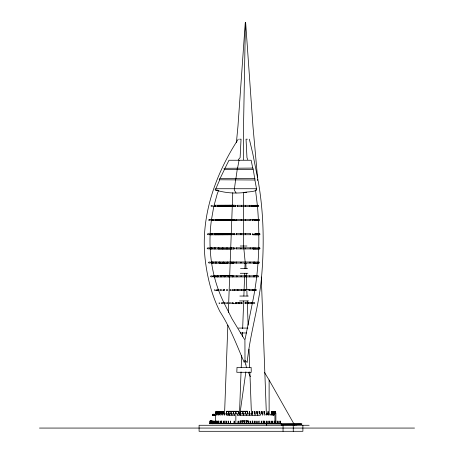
<?xml version="1.0" encoding="UTF-8"?>
<svg xmlns="http://www.w3.org/2000/svg" width="454" height="454" viewBox="0 0 454 454"><rect width="100%" height="100%" fill="white"/><g stroke="black" fill="none" stroke-linecap="round" stroke-linejoin="round"><path stroke-width="0.68" d="M245.308 290.14C245.291 291.479 245.291 288.551 245.308 290.015M243.492 415.217L243.492 414.258M244.258 423.503L244.201 420.954M254.768 303.227L254.751 303.005A2.673 0.67 -90 0 0 254.683 302.869M244.207 421.096L242.169 420.989M245.637 220.417L245.642 219.498M254.399 302.608L245.086 302.608L245.058 303.102L245.086 303.675L254.399 303.675M245.41 22.7L243.543 125.9L243.543 159.774M248.281 420.898L240.126 420.875M245.325 276.265L245.347 275.828L245.33 276.668M245.268 289.919L245.279 289.538M245.591 234.06L245.608 233.662L245.591 234.502M245.654 205.458L245.648 206.366M252.328 423.503L252.288 420.954M224.537 414.423L227.851 325.178M228.328 312.431L229.645 277.014M229.696 275.601L232.777 192.729M239.468 414.423L241.046 371.9M241.205 367.649L241.653 355.601M242.368 336.465L242.521 332.214M242.657 328.668L243.684 301.03M243.866 296.07L244.712 273.387M244.893 268.428L245.081 263.468M245.535 248.094L245.557 248.906L245.529 248.554M241.034 262.633L240.909 263.082L240.983 262.157M245.461 262.157L245.478 263.082L245.449 262.633M259.739 421.023L259.881 423.503M248.111 303.045L248.219 302.608L248.156 303.544M236.386 142.709L237.992 125.9L245.262 22.7L245.659 22.7L252.923 125.9L257.588 177.855M220.984 411.381L221.183 413.895L221.126 411.381M236.653 262.633L236.642 262.724A2.923 0.545 -90 0 1 236.12 262.724L236.12 262.406A2.673 0.494 -90 0 1 236.54 262.162M213.982 420.898L213.97 423.503M237.556 205.895L237.538 205.991A2.94 0.573 -90 0 1 237.102 206.212L236.994 205.673A2.679 0.522 -90 0 1 237.436 205.424M212.273 423.764C211.241 419.876 213.142 420.046 212.449 423.764M210.855 423.503L211.076 420.954M210.503 423.503L210.247 420.858L210.134 423.503M249.456 276.265L249.462 276.225A2.673 0.323 -90 0 1 249.802 276.225L249.802 276.537A2.923 0.352 -90 0 1 249.496 276.662M245.875 371.837L239.899 414.088L239.553 414.088M211.326 220.718C207.654 248.576 211.439 277.746 224.077 303M211.53 219.361L213.783 206.479M234.468 188.733L235.762 178.541M235.91 178.541L237.249 169.365A1.05 0.301 -90 0 1 237.249 168.303L237.351 168.082M240.926 248.554L240.785 248.888L240.909 248.094M233.6 205.878L233.572 205.974A2.928 0.834 -90 0 1 232.777 205.968L232.777 205.656A2.679 0.76 -90 0 1 233.424 205.407M232.357 262.633L232.334 262.724A2.923 0.834 -90 0 1 231.54 262.724L231.54 262.406A2.673 0.76 -90 0 1 232.187 262.162M251.096 303.045L251.102 303.005A2.673 0.431 -90 0 1 251.556 303.005L251.556 303.323A2.923 0.471 -90 0 1 251.193 303.544M237.584 168.082L239.065 160.251M252.39 302.971C259.138 271.333 260.142 238.651 257.492 206.479M252.259 303.641L245.052 339.467M229.747 205.895L229.713 205.991A2.928 1.09 -90 0 1 228.674 205.985L228.674 205.673A2.679 0.993 -90 0 1 229.52 205.424M241.153 276.668L241.057 275.828L241.182 276.265M228.192 262.633L228.158 262.724A2.923 1.112 -90 0 1 227.096 262.724L227.091 262.406A2.673 1.016 -90 0 1 227.959 262.162M240.989 234.502L240.887 233.662L241.012 234.06M241.59 290.361L241.488 289.521L241.613 289.919M253.542 276.265L253.553 276.225A2.673 0.59 -90 0 1 254.172 276.225L254.183 276.497A2.923 0.647 -90 0 1 253.61 276.662M214.157 205.123L217.33 193.574L218.641 190.362M249.785 205.475L249.831 206.383M224.197 262.633L224.157 262.724A2.923 1.385 -90 0 1 222.835 262.724L222.835 262.406A2.673 1.266 -90 0 1 223.907 262.162M224.401 290.356A2.894 1.612 -90 0 1 224.089 290.532L223.765 290.588A2.917 1.629 -90 0 1 222.988 290.237L222.982 289.919A2.679 1.487 -90 0 1 224.094 289.59L224.548 289.919M215.508 188.733L215.253 188.926A0.84 0.63 -90 0 0 215.253 189.868C225.173 193.149 236.052 193.733 246.426 192.275L243.27 192.678C245.784 191.452 257.015 192.558 256.68 188.756M248.27 421.113L246.238 420.989M220.411 262.633L220.366 262.724A2.923 1.64 -90 0 1 218.8 262.724L218.8 262.406A2.673 1.498 -90 0 1 220.071 262.162M240.558 415.217L240.558 414.258M234.309 188.733L234.27 190.039L236.08 193.012M246.426 414.258L246.426 415.217M241.188 220.417L241.136 219.498M231.835 290.066L232.408 289.448L232.987 290.066M254.206 290.066L254.785 289.448L255.369 290.066M216.881 262.633L216.83 262.724A2.923 1.878 -90 0 1 215.037 262.724L215.031 262.406A2.673 1.714 -90 0 1 216.496 262.162M253.678 276.321L254.274 275.703L256.919 275.703M234.105 262.577L233.504 263.195L211.201 263.195M234.639 248.406L234.026 249.03L209.793 249.03M210.196 420.954L209.941 423.503M233.685 234.224L234.304 233.606L234.928 234.224M252.118 234.224L252.736 233.606L253.36 234.224M235.984 205.872L235.354 206.491L213.698 206.491M219.657 179.994L215.866 188.733L256.504 188.733L254.898 179.994L219.361 179.784A0.982 0.721 -90 0 1 219.361 178.757L219.611 178.541M213.641 262.633L213.584 262.724A2.923 2.094 -90 0 1 211.581 262.724L211.575 262.406A2.673 1.912 -90 0 1 213.21 262.162M210.724 262.633L210.656 262.724A2.923 2.293 -90 0 1 208.471 262.724L208.465 262.406A2.673 2.094 -90 0 1 210.247 262.162M224.412 169.586L220.065 178.541L254.728 178.541L252.997 168.082L224.168 168.303A1.05 0.738 -90 0 0 224.168 169.365L252.997 169.586M225.082 168.082L229.009 160.251L251.158 160.251L252.725 168.082M238.254 139.185C215.026 174.847 200.118 217.284 205.276 260.278C207.433 278.064 211.853 295.605 219.963 311.654C230.246 327.482 236.761 345.25 244.246 362.474L245.001 360.368L244.922 340.103M237.652 414.258L237.652 415.217M249.325 414.258L249.325 415.217M238.271 159.683L240.109 157.68L241.04 139.185L239.644 139.185M212.529 414.258L212.324 415.013L212.807 415.291M229.366 414.258C228.595 413.946 225.411 413.781 226.682 415.291L234.797 415.217M252.174 414.258L252.174 415.217M254.961 179.994L254.961 178.541M215.378 414.258L214.85 414.735L215.378 415.217M232.028 415.217L231.716 414.735L232.028 414.258M254.944 414.258L255.262 414.735L254.944 415.217M256.652 190.061L255.506 190.061M229.236 414.184L228.981 414.735L229.366 415.217M257.605 414.258L257.991 414.735L257.605 415.217M250.143 219.498L250.319 220.196A2.928 0.295 -90 0 1 250.086 220.417M260.131 414.258L260.59 414.735L260.284 415.291L237.601 415.291M214.089 421.113L214.152 423.503M232.817 290.503L232.005 290.503M232.448 275.884L232.868 275.703L233.458 276.321M233.288 276.758L232.448 276.758M254.694 276.758L253.854 276.758M224.452 415.217L223.936 414.735L224.452 414.258M262.503 414.258L263.031 414.735L262.503 415.217M233.072 262.14L233.929 262.14M232.221 303.624L231.37 303.624M253.298 262.14L254.155 262.14M253.116 262.577L253.724 263.195L254.155 263.014M233.594 247.969L234.457 247.969M252.759 247.969L253.633 247.969M252.577 248.406L253.196 249.03L253.633 248.849M209.901 234.849L234.746 234.667M252.299 234.667L253.179 234.667M211.229 220.667L235.274 220.485M251.771 220.485L252.657 220.485M234.911 205.429L235.802 205.429M251.244 205.429L257.549 205.248M251.244 206.309L252.135 206.309M222.256 415.217L221.671 414.735L222.256 414.258M264.699 414.258L265.284 414.735L264.699 415.217M220.252 415.217L219.617 414.735L220.252 414.258M266.697 414.258L267.332 414.735L266.697 415.217M218.465 415.217L217.784 414.735L218.465 414.258M268.473 414.258L269.16 414.735L268.473 415.217M216.916 415.217L216.189 414.735L216.916 414.258M270.017 414.258L270.743 414.735L270.017 415.217M271.31 414.258L272.077 414.735L271.31 415.217M214.521 414.258L215.043 414.258M215.043 415.217L214.521 415.217M214.566 415.217L213.777 414.735L214.566 414.258M272.349 414.258L273.138 414.735L272.349 415.217M213.601 414.258L214.135 414.258M214.135 415.217L213.601 415.217M213.794 415.217L212.983 414.735L213.794 414.258M273.109 414.258L273.927 414.735L273.109 415.217M212.954 414.258L213.505 414.258M213.505 415.217L212.954 415.217M213.295 415.217L212.472 414.735L213.295 414.258M213.085 415.217L212.319 414.735L213.085 414.258M273.336 414.258L274.012 414.258L274.347 414.735L274.012 415.217L273.336 415.217M218.249 205.327L233.174 205.259M218.249 206.394L233.174 206.326M247.368 139.185L246.04 139.185L246.97 157.68L247.759 159.655M215.508 190.061L217.506 190.061M213.953 205.248L235.354 205.248M251.686 206.491L257.622 206.491M211.377 219.424L234.832 219.424M252.214 219.424L258.394 219.424M209.742 219.481L212.824 219.481M216.218 219.481L259.064 219.481M216.218 220.548L250.177 220.548M254.666 220.548L259.064 220.548M252.214 220.667L258.434 220.667M209.958 233.606L234.304 233.606M255.931 233.606L258.757 233.606M215.06 233.662L231.619 233.662M236.211 233.662L250.324 233.662M254.983 233.662L259.54 233.662M215.06 234.729L231.619 234.729M236.211 234.729L250.324 234.729M254.983 234.729L259.54 234.729M252.736 234.849L258.831 234.849M240.268 246.011L246.942 246.011M209.742 247.788L234.026 247.788M236.108 247.839L259.54 247.839M218.663 248.906L231.495 248.906M236.108 248.906L259.54 248.906M253.196 249.03L258.859 249.03M211.053 261.958L258.945 262.015A2.673 0.851 -90 0 1 259.387 262.412L259.387 262.724A2.923 0.931 -90 0 1 258.945 263.076L231.937 263.082M219.583 263.082L227.63 263.082M253.724 263.195L258.252 263.195M244.615 263.468L246.301 263.468M240.535 268.393L247.595 268.393M240.268 273.28L247.861 273.28M213.573 275.703L232.868 275.703M221.03 275.828L257.997 275.828M213.857 276.94L257.997 276.895M234.043 289.521L256.482 289.521M215.395 290.588L217.926 290.588M234.043 290.588L245.273 290.458M249.076 290.588L256.482 290.588M239.826 296.048L248.304 296.048M239.576 300.934L248.548 300.934M235.813 302.608L241.954 302.608M232.851 303.675L241.954 303.675M238.412 328.077L247.873 328.077M240.268 332.964L246.579 332.964M251.306 372.291L236.812 372.291L236.999 367.411L251.124 367.411L251.278 371.593M226.478 411.262L235.739 411.262M236.029 411.262L238.344 411.262M240.66 411.262L247.6 411.262L240.66 411.5M223.76 411.381L223.76 413.895M240.563 411.381L240.756 413.895M273.314 411.381L273.66 411.381L273.66 413.895L273.467 411.381M226.478 411.5L235.739 411.5M236.029 411.5L238.344 411.5M224.043 413.895L252.066 413.895M266.18 413.895L269.12 413.895M266.18 414.088L269.12 414.088L269.12 380.06L264.364 372.201M238.168 423.503L238.168 420.989L237.97 423.503M244.258 420.989L244.065 423.503M252.328 420.989L252.135 423.503M275.907 420.989L275.709 423.503M209.731 423.503L281.349 423.503L281.349 425.273M209.731 423.764L301.263 424.036M281.066 424.036L301.967 424.036L281.088 424.297M281.44 424.564L299.447 424.297M281.349 424.865L296.922 424.865L296.922 424.564M309.134 425.273L199.09 425.273L199.09 431.3L302.892 431.3L302.892 425.273M39.487 428.065L414.513 428.065M237.266 205.276L258.15 205.361M237.266 206.343L258.15 206.428M251.686 205.248L252.135 205.429M234.911 206.309L235.354 206.491M234.389 220.485L234.832 220.667M233.867 234.667L234.304 234.849M233.594 248.849L234.026 249.03M233.072 263.014L233.504 263.195M231.795 302.568L232.397 303.187M254.274 275.703L254.694 275.884M254.376 290.503L254.785 290.685M224.094 289.584L224.407 289.777M234.797 414.258L234.718 415.291M212.733 276.225L212.773 276.265A2.673 2.094 -90 0 0 210.531 276.225L210.537 276.537A2.923 2.293 -90 0 0 212.523 276.662M215.502 276.265L215.468 276.225A2.673 1.918 -90 0 0 213.454 276.225L213.459 276.537A2.923 2.1 -90 0 0 215.275 276.662M223.254 303.045L223.226 303.005A2.673 1.799 -90 0 0 221.331 303.005L221.336 303.323A2.923 1.969 -90 0 0 222.857 303.544M210.157 421.079L211.212 420.954L211.053 423.503M218.539 276.265L218.51 276.225A2.673 1.714 -90 0 0 216.706 276.225L216.706 276.537A2.923 1.878 -90 0 0 218.334 276.662M225.564 303.045L225.536 303.005A2.673 1.617 -90 0 0 223.839 303.005L223.839 303.323A2.923 1.771 -90 0 0 225.207 303.544M221.819 276.225L221.847 276.265A2.673 1.498 -90 0 0 220.247 276.225L220.247 276.537A2.923 1.64 -90 0 0 221.671 276.662M228.039 303.045L228.01 303.005A2.673 1.419 -90 0 0 226.523 303.005L226.523 303.323A2.923 1.549 -90 0 0 227.721 303.544M244.541 339.467L231.983 318.742L224.361 303.641M269.12 380.06L293.971 423.979M225.371 276.225L225.394 276.265A2.673 1.266 -90 0 0 224.038 276.225L224.043 276.537A2.923 1.385 -90 0 0 225.241 276.662M230.649 303.045L230.632 303.005A2.673 1.209 -90 0 0 229.361 303.005L229.361 303.323A2.923 1.322 -90 0 0 230.382 303.544M229.117 276.225L229.139 276.265A2.673 1.016 -90 0 0 228.05 276.225L228.05 276.537A2.923 1.112 -90 0 0 229.015 276.662M216.166 289.629L216.354 290.066M248.378 372.195L250.296 376.707M233.39 303.045L233.373 303.005A2.673 0.987 -90 0 0 232.334 303.005L232.334 303.323A2.923 1.084 -90 0 0 233.169 303.544M273.07 411.347L273.053 413.895M210.838 421.023L211.212 421.023L211.195 423.503M212.234 421.023L211.99 423.503M241.528 205.441L241.29 206.008A2.928 0.301 -90 0 0 241.466 206.343M222.942 290.14L222.993 290.237A2.928 1.629 -90 0 0 223.93 290.571M245.086 302.608L245.109 303.045M233.033 276.225L233.044 276.265A2.673 0.76 -90 0 0 232.232 276.225L232.232 276.537A2.923 0.834 -90 0 0 232.953 276.662M236.228 303.045L236.216 303.005A2.673 0.76 -90 0 0 235.416 303.005L235.416 303.323A2.923 0.834 -90 0 0 236.057 303.544M249.359 139.185L252.719 153.356L258.02 180.096M239.144 303.045L239.133 303.005A2.673 0.528 -90 0 0 238.583 303.005L238.583 303.323A2.923 0.579 -90 0 0 239.025 303.544M245.762 364.119L246.46 367.683M237.067 276.225L237.073 276.265A2.673 0.494 -90 0 0 236.545 276.225L236.545 276.537A2.923 0.539 -90 0 0 237.016 276.662M258.133 180.737C263.87 212.926 264.324 245.92 261.442 278.438C258.808 306.808 249.87 334.093 247.197 362.474L245.001 360.368L245.767 364.119M255.528 190.192L257.344 205.123M254.217 262.633L254.234 262.724A2.923 0.641 -90 0 0 254.847 262.724L254.853 262.406A2.673 0.585 -90 0 0 254.348 262.162M242.113 303.045L242.107 303.005A2.673 0.289 -90 0 0 241.806 303.005L241.806 303.323A2.923 0.318 -90 0 0 242.05 303.544M245.302 263.468L243.605 246.011L243.605 220.604M249.859 262.633L249.87 262.724A2.923 0.346 -90 0 0 250.205 262.724L250.205 262.406A2.673 0.318 -90 0 0 249.933 262.162M257.639 179.273L257.696 180.692M261.277 277.014L266.385 414.423M245.841 263.468L246.023 268.428M246.21 273.387L247.05 296.07M247.237 301.03L248.134 325.126M249.03 349.222L249.711 367.649M249.87 371.9L251.454 414.423M245.512 22.7L245.563 25.526M294.027 424.865L294.027 425.273M293.256 425.273L293.256 431.3M283.046 425.273L283.046 431.3M280.617 423.503L280.617 420.989L280.419 423.503M279.045 423.503L279.045 420.989L278.847 423.503M277.479 423.503L277.479 420.989L277.281 423.503M275.873 413.895L275.873 423.735M274.942 415.274L274.942 423.599M274.335 423.503L274.335 420.989L274.137 423.503M272.979 411.381L272.979 413.895M272.763 423.503L272.763 420.989L272.565 423.503M271.191 423.503L271.191 420.989L270.998 423.503M269.625 423.503L269.625 420.989L269.426 423.503M268.081 413.895L268.081 411.381L267.883 413.895M268.053 423.503L268.053 420.989L267.854 423.503M266.583 423.503L266.583 425.273M266.481 423.503L266.481 420.989L266.282 423.503M264.909 423.503L264.71 420.989L264.71 423.503M263.331 423.503L263.212 420.864L263.133 423.503M261.612 423.503L261.612 420.989L261.413 423.503M258.042 423.503L258.042 420.989L257.855 423.503M256.198 423.503L256.011 420.989L256.011 423.503M254.268 423.503L254.268 420.989L254.081 423.503M250.336 423.503L250.143 420.989L250.143 423.503M249.399 413.895L249.399 411.381L249.206 413.895M248.327 423.503L248.134 420.989L248.134 423.503M247.702 413.895L247.702 411.381L247.504 413.895M246.295 423.503L246.295 420.989L246.102 423.503M245.381 413.895L245.381 411.381L245.194 413.895M243.605 192.371L243.605 219.191M243.066 413.895L242.879 411.381L242.879 413.895M242.226 423.503L242.027 420.989L242.027 423.503M240.177 423.503L240.177 420.989L239.979 423.503M238.441 413.895L238.441 411.381L238.248 413.895M235.915 413.895L235.876 411.267L235.853 413.895M235.842 415.274L235.842 423.764M234.19 423.503L234.19 420.989L233.997 423.503M233.521 413.895L233.328 411.381L233.328 413.895M231.205 413.895L231.012 411.381L231.012 413.895M230.428 423.503L230.428 420.989L230.235 423.503M228.89 413.895L228.89 411.381L228.703 413.895M228.555 423.503L228.555 420.989L228.362 423.503M226.79 423.503L226.79 420.989L226.591 423.503M226.574 413.895L226.574 411.381L226.387 413.895M225.031 423.503L224.957 420.864L224.838 423.503M223.408 423.503L223.408 420.989L223.209 423.503M222.5 411.381L222.471 413.895M221.785 423.503L221.688 420.858L221.586 423.503M220.321 423.503L220.321 420.989L220.122 423.503M219.424 411.381L219.424 413.895M219.367 411.381L219.367 413.895M218.862 423.503L218.771 420.858L218.663 423.503M217.579 423.503L217.579 420.989L217.387 423.503M217.46 411.381L217.472 413.895M216.308 423.503L216.212 420.858L216.11 423.503M215.633 415.274L215.633 423.599M215.224 423.503L215.224 420.989L215.037 423.503M213.295 423.503L213.108 420.989L213.108 423.503M212.183 420.989L212.183 423.503M211.819 423.503L211.819 420.989L211.422 420.989L211.422 423.503M211.547 420.989L211.621 423.503M210.701 420.989L210.701 423.503M210.616 423.503L210.605 421.113M210.236 420.989L210.276 423.503M210.077 420.989L210.077 423.503M230.995 289.919A2.673 1.01 -90 0 0 229.928 289.919L229.934 290.237A2.923 1.107 -90 0 0 230.893 290.356M234.44 289.919A2.673 0.76 -90 0 0 233.645 289.919L233.645 290.237A2.923 0.834 -90 0 0 234.366 290.356M218.924 289.919A2.673 1.901 -90 0 0 216.927 289.919L216.933 290.237A2.923 2.083 -90 0 0 218.732 290.356M221.62 289.919A2.673 1.703 -90 0 0 219.832 289.919L219.832 290.237A2.923 1.861 -90 0 0 221.45 290.356M214.504 289.783A2.673 2.077 -90 0 1 214.941 289.59M214.946 290.526A2.923 2.276 -90 0 1 214.515 290.356M227.687 289.919A2.673 1.254 -90 0 0 226.37 289.919L226.37 290.237A2.923 1.373 -90 0 0 227.562 290.356M219.447 248.548A2.928 1.646 -90 0 1 217.88 248.548L217.875 248.236A2.679 1.504 -90 0 1 219.31 248.1M223.266 248.1A2.679 1.266 -90 0 0 222.063 248.236L222.063 248.554A2.928 1.39 -90 0 0 223.385 248.548M209.373 248.548A2.928 2.304 -90 0 1 207.177 248.548L207.172 248.236A2.679 2.105 -90 0 1 209.175 248.1M212.222 248.1A2.679 1.924 -90 0 0 210.395 248.236L210.395 248.554A2.928 2.105 -90 0 0 212.404 248.548M215.616 248.1A2.679 1.72 -90 0 0 213.976 248.236L213.976 248.554A2.928 1.884 -90 0 0 215.775 248.548M227.55 248.548A2.928 1.118 -90 0 1 226.484 248.548L226.478 248.236A2.679 1.022 -90 0 1 227.454 248.1M231.818 248.1A2.679 0.76 -90 0 0 231.092 248.236L231.092 248.554A2.928 0.834 -90 0 0 231.892 248.548M219.844 303.658A2.923 2.156 -90 0 1 219.032 303.317L219.027 303.005A2.673 1.969 -90 0 1 219.418 302.756M212.58 234.06A2.679 1.907 -90 0 0 210.577 234.06L210.582 234.377A2.928 2.088 -90 0 0 212.387 234.497M209.532 234.06A2.679 2.088 -90 0 0 207.342 234.06L207.347 234.377A2.928 2.281 -90 0 0 209.322 234.497M215.956 234.06A2.679 1.708 -90 0 0 214.163 234.06L214.163 234.377A2.928 1.867 -90 0 0 215.786 234.497M223.555 234.06A2.679 1.26 -90 0 0 222.233 234.06L222.233 234.377A2.928 1.379 -90 0 0 223.425 234.497M219.623 234.06A2.679 1.493 -90 0 0 218.062 234.06L218.062 234.377A2.928 1.634 -90 0 0 219.475 234.497M232.017 234.06A2.679 0.76 -90 0 0 231.222 234.06L231.222 234.377A2.928 0.834 -90 0 0 231.943 234.497M227.698 234.06A2.679 1.016 -90 0 0 226.631 234.06L226.637 234.377A2.928 1.112 -90 0 0 227.596 234.497M216.405 219.498A2.679 1.68 -90 0 0 215.338 219.884L215.344 220.196A2.928 1.839 -90 0 0 216.762 220.417M213.034 219.498A2.679 1.873 -90 0 0 211.842 219.884L211.848 220.196A2.928 2.054 -90 0 0 213.431 220.417M209.969 219.498A2.679 2.049 -90 0 0 208.664 219.884L208.67 220.196A2.928 2.247 -90 0 0 210.406 220.417M220.054 219.498A2.679 1.47 -90 0 0 219.117 219.884L219.123 220.196A2.928 1.606 -90 0 0 220.36 220.417M232.289 219.498A2.679 0.76 -90 0 0 231.801 219.884L231.807 220.196A2.928 0.834 -90 0 0 232.448 220.417M228.033 219.498A2.679 1.01 -90 0 0 227.392 219.884L227.392 220.196A2.928 1.101 -90 0 0 228.243 220.417M223.941 219.498A2.679 1.243 -90 0 0 223.147 219.884L223.152 220.196A2.928 1.362 -90 0 0 224.202 220.417M218.788 205.475A2.679 1.64 -90 0 0 217.392 205.73L217.392 206.042A2.928 1.793 -90 0 0 218.607 206.337M215.434 206.354A2.928 1.998 -89.9 0 1 214.084 206.059L214.078 205.741A2.679 1.827 -90 0 1 215.44 205.412M212.529 206.371A2.928 2.191 -89.9 0 1 211.048 206.076L211.042 205.758A2.679 1.998 -90 0 1 212.534 205.429M222.171 205.458A2.679 1.436 -90 0 0 220.945 205.713L220.95 206.025A2.928 1.572 -90 0 0 221.858 206.36M225.757 205.441A2.679 1.22 -90 0 0 224.719 205.696L224.719 206.008A2.928 1.334 -90 0 0 225.49 206.343M237.992 289.919A2.673 0.499 -90 0 0 237.47 289.919L237.47 290.237A2.923 0.55 -90 0 0 237.941 290.356M252.52 289.919A2.673 0.568 -90 0 1 253.116 289.919L253.128 290.191A2.923 0.624 -90 0 1 252.577 290.356M248.911 289.919A2.673 0.306 -90 0 1 249.235 289.919L249.24 290.191A2.923 0.335 -90 0 1 248.945 290.356M259.092 248.548A2.928 0.936 -90 0 0 259.989 248.548L259.989 248.236A2.679 0.857 -90 0 0 259.172 248.1M254.717 248.1A2.679 0.596 -90 0 1 255.279 248.236L255.279 248.554A2.928 0.653 -90 0 1 254.66 248.548M250.154 248.1A2.679 0.323 -90 0 1 250.46 248.236L250.46 248.554A2.928 0.352 -90 0 1 250.126 248.548M236.364 248.548A2.928 0.545 -90 0 1 235.847 248.548L235.847 248.236A2.679 0.494 -90 0 1 236.318 248.1M258.088 276.878A2.923 0.936 -90 0 0 258.44 276.537L258.462 276.265A2.673 0.851 -90 0 0 258.088 275.845M254.683 234.06A2.679 0.573 -90 0 1 255.284 234.06L255.279 234.377A2.928 0.624 -90 0 1 254.739 234.497M259.103 234.06A2.679 0.834 -90 0 1 259.977 234.06L259.972 234.377A2.928 0.914 90 0 1 259.183 234.497M250.16 234.06A2.679 0.306 -90 0 1 250.483 234.06L250.483 234.377A2.928 0.335 -90 0 1 250.194 234.497M236.472 234.06A2.679 0.499 -90 0 0 235.949 234.06L235.949 234.377A2.928 0.545 90 0 0 236.421 234.497M254.603 219.498A2.679 0.528 -90 0 1 254.944 219.884L254.938 220.196A2.928 0.579 -90 0 1 254.495 220.417M258.979 219.498A2.679 0.777 -90 0 1 259.478 219.884L259.472 220.196A2.928 0.851 -90 0 1 258.814 220.417M236.67 219.498A2.679 0.511 -90 0 0 236.347 219.884L236.347 220.196A2.928 0.556 -90 0 0 236.778 220.417M253.934 206.349A2.928 0.505 89.9 0 0 254.28 206.065L254.28 205.741A2.679 0.465 -90 0 0 253.934 205.412M257.997 206.366A2.928 0.772 89.9 0 0 258.519 206.076L258.519 205.758A2.679 0.704 -90 0 0 257.997 205.429M272.837 411.347L272.86 413.895L273.172 413.895L273.172 411.381L272.86 411.381M275.567 411.347L275.782 413.895L275.595 411.381M274.647 411.347L274.874 413.895L274.676 411.381M215.9 411.381L215.701 413.895L215.934 411.381M216.422 411.381L216.229 413.895L216.422 411.381M216.944 411.381L216.751 413.895L216.944 411.381M217.659 411.381L217.273 411.381L217.273 413.895L217.659 413.895L217.659 411.381M217.988 411.381L217.795 413.895L217.988 411.381M218.51 411.381L218.317 413.895L218.51 411.381M219.038 411.381L218.839 413.895L219.038 411.381M219.56 411.381L219.225 411.381L219.225 413.895L219.56 413.895L219.56 411.381M220.082 411.381L219.889 413.895L220.082 411.381M220.604 411.381L220.406 413.895L220.604 411.381M221.648 411.381L221.456 413.895L221.648 411.381M222.176 411.381L221.978 413.895L222.176 411.381M222.693 411.381L222.273 411.381L222.273 413.895L222.693 413.895L222.693 411.381M223.215 411.381L223.022 413.895L223.215 411.381M252.799 411.381L252.6 413.895L252.799 411.381M254.49 411.381L254.297 413.895L254.49 411.381M256.192 411.381L255.994 413.895L256.192 411.381M257.889 411.381L257.69 413.895L257.889 411.381M259.586 411.381L259.393 413.895L259.586 411.381M261.288 411.381L261.09 413.895L261.288 411.381M262.985 411.381L262.787 413.895L262.985 411.381M264.682 411.381L264.489 413.895L264.682 411.381M271.475 411.381L271.276 413.895L271.475 411.381M273.961 411.381L273.773 413.895L273.961 411.381M274.42 411.381L274.074 411.381L274.074 413.895L274.42 413.895L274.42 411.381M275.328 411.381L275.135 413.895L275.328 411.381M274.261 413.895L274.261 411.381L274.227 413.895"/></g></svg>
